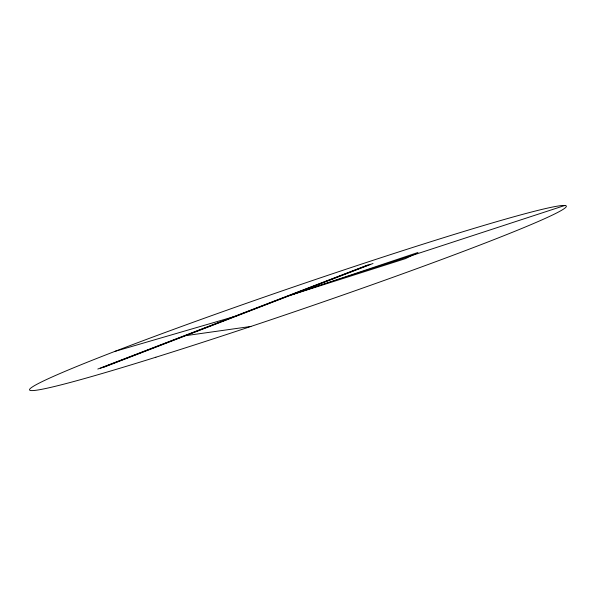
<?xml version="1.0" encoding="UTF-8"?>
<svg xmlns="http://www.w3.org/2000/svg" width="596" height="596" viewBox="0 0 596 596"><rect width="100%" height="100%" fill="white"/><g stroke="black" fill="none" stroke-linecap="round" stroke-linejoin="round"><path stroke-width="0.89" d="M97.804 369.043L367.643 265.056M100.486 368.261L370.325 264.274M103.168 367.479L373.007 263.492M291.623 294.856L417.96 252.495L405.496 258.627L291.623 294.856L564.814 205.486M114.909 351.387L232.887 316.99M185.773 335.645L250.901 326.452M155.876 357.213A283.621 11.875 -18.9 0 0 566.2 206.79A283.621 11.875 -18.9 0 0 171.924 329.998A283.621 11.875 -18.9 0 0 155.876 357.213"/></g></svg>
